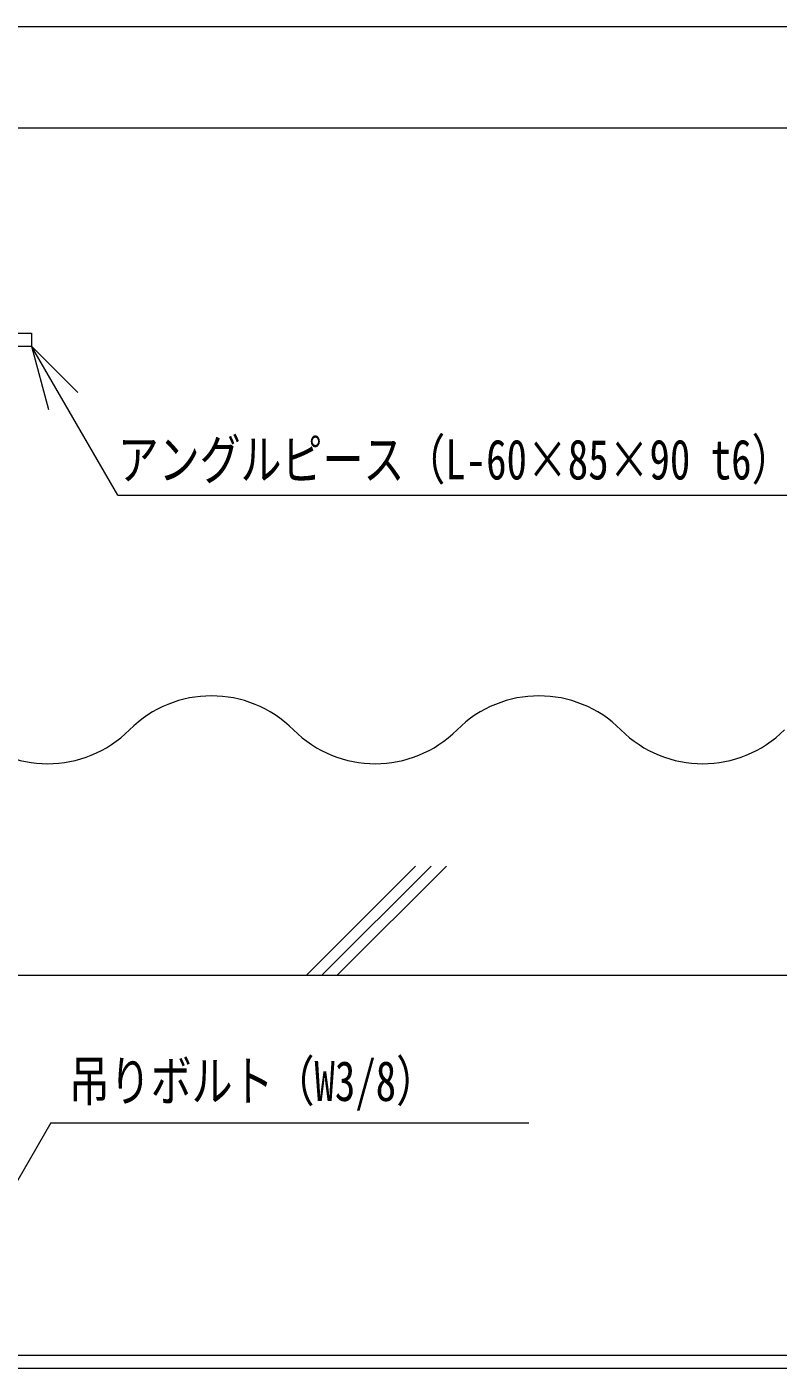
# Model space of a CAD drawing. Units: millimetres, scale not verified. Extents: x -205 to 205, y -142 to 143.
# Drawn here: x 76.3 to 110.7, y 81.2 to 142.6 of the extents above; entities that cross this region are included whole.
import ezdxf
from ezdxf.enums import TextEntityAlignment as Align

# ---------------------------------------------------------------- set-up
doc = ezdxf.new("R2010")
doc.units = ezdxf.units.MM
doc.header["$LTSCALE"] = 0.25
for name, color, linetype, lineweight in [('1-1_1-0 断面', 7, 'Continuous', 18), ('1-2_1-1 寸法', 7, 'Continuous', 18), ('1-3_1-2 文字', 7, 'Continuous', 18), ('F-1_F-0 図枠', 7, 'Continuous', 18)]:
    doc.layers.add(name, color=color, linetype=linetype, lineweight=lineweight)
doc.styles.add('ＭＳ ゴシック', font='')
doc.styles.get('ＭＳ ゴシック').set_extended_font_data('MS Gothic')

msp = doc.modelspace()

# ---------------------------------------------------------------- linework, layer by layer
at = {"layer": '1-1_1-0 断面'}
for p, q in [((-53.6225, 137.9878), (198.7027, 137.9878)), ((76.5064, 128.5878), (76.5064, 127.9878)), ((76.5064, 128.5878), (76.5064, 127.9878)), ((70.6064, 127.9878), (76.5064, 127.9878)), ((-53.6225, 99.1695), (198.7027, 99.1695))]:
    msp.add_line(p, q, dxfattribs=at)
msp.add_lwpolyline([(71.2064, 128.5878), (76.5064, 128.5878), (76.5064, 127.9878)], dxfattribs=at)
at = {"layer": '1-2_1-1 寸法'}
for p, q in [((89.0918, 99.1695), (94.0918, 104.1695)), ((89.7989, 99.1695), (94.7989, 104.1695)), ((90.506, 99.1695), (95.506, 104.1695)), ((31.2137, 81.7695), (116.2336, 81.7695)), ((30.7533, 81.1695), (115.7732, 81.1695))]:
    msp.add_line(p, q, dxfattribs=at)
for centre, start, end in [((84.7434, 106.6635), 45, 135), ((99.7434, 106.6635), 45, 135), ((77.2434, 114.1635), 225, 315), ((92.2434, 114.1635), 225, 315), ((107.2434, 114.1635), 225, 315)]:
    msp.add_arc(centre, 5.3033, start, end, dxfattribs=at)
at = {"layer": '1-3_1-2 文字'}
for p, q in [((76.5064, 127.9878), (77.2828, 125.09)), ((76.5064, 127.9878), (78.6277, 125.8665)), ((80.4513, 121.155), (76.5064, 127.9878)), ((80.4513, 121.155), (119.1708, 121.155)), ((77.3852, 92.4128), (73.9434, 86.4515)), ((77.3852, 92.4128), (99.276, 92.4128))]:
    msp.add_line(p, q, dxfattribs=at)
at = {"layer": 'F-1_F-0 図枠'}
msp.add_line((205, 142.6155), (-205, 142.6155), dxfattribs=at)

# ---------------------------------------------------------------- texts
at = {"layer": '1-3_1-2 文字', "style": 'ＭＳ ゴシック', "width": 0.75}
for s, p in [('アングルピース（L-60×85×90 t6）', (80.4513, 121.3315)), ('吊りボルト（W3/8）', (78.2091, 92.8584))]:
    msp.add_text(s, height=1.833, dxfattribs=at).set_placement(p, align=Align.BOTTOM_LEFT)

doc.saveas('drawing.dxf')
